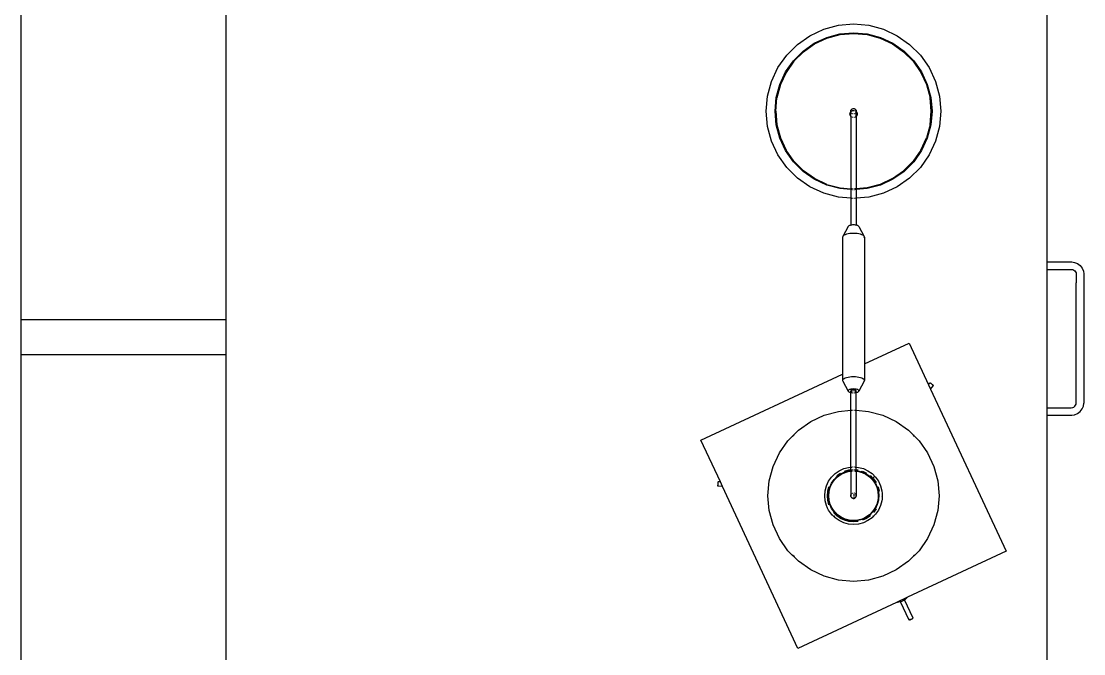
# Model space of a CAD drawing. Header units: metres. Extents: x 217 to 1422, y -179 to 129.
# Drawn here: x 1357.733 to 1358.512, y 64.23 to 64.694 of the extents above; entities that cross this region are included whole.
import ezdxf

# ---------------------------------------------------------------- set-up
doc = ezdxf.new("R2010")
doc.units = ezdxf.units.M
doc.header["$LTSCALE"] = 0.5
doc.header["$MEASUREMENT"] = 0
doc.layers.add('+1', color=255, linetype='Continuous')

# ---------------------------------------------------------------- blocks, each defined once
blk = doc.blocks.new('Chemistry Lab table pl')
at = {"layer": '+1', "transparency": 33554687}
for p, q in [((3.22259, 4.79169), (3.22288, 4.79385)), ((3.22288, 4.79385), (3.22378, 4.79604)), ((3.22378, 4.79604), (3.22521, 4.79791)), ((3.22521, 4.79791), (3.22707, 4.79935)), ((3.22707, 4.79935), (3.22924, 4.80026)), ((3.22816, 4.79243), (3.22851, 4.79328)), ((3.22851, 4.79328), (3.22907, 4.79402)), ((3.22907, 4.79402), (3.22981, 4.79458)), ((3.22924, 4.80026), (3.23139, 4.80054)), ((3.22981, 4.79458), (3.23066, 4.79494)), ((3.23066, 4.79494), (3.23175, 4.79508)), ((3.23139, 4.80054), (3.32606, 4.80054)), ((3.23175, 4.79508), (3.23783, 4.79508)), ((3.31962, 4.79503), (3.23783, 4.79503)), ((3.32571, 4.79508), (3.31962, 4.79508)), ((3.3268, 4.79494), (3.32571, 4.79508)), ((3.32821, 4.80026), (3.32606, 4.80054)), ((3.32765, 4.79458), (3.3268, 4.79494)), ((3.32838, 4.79402), (3.32765, 4.79458)), ((3.33038, 4.79935), (3.32821, 4.80026)), ((3.32894, 4.79328), (3.32838, 4.79402)), ((3.32929, 4.79243), (3.32894, 4.79328)), ((3.33225, 4.79791), (3.33038, 4.79935)), ((3.33368, 4.79604), (3.33225, 4.79791)), ((3.33458, 4.79385), (3.33368, 4.79604)), ((3.33486, 4.79169), (3.33458, 4.79385)), ((3.22259, 4.77344), (3.22259, 4.79169)), ((3.22802, 4.79133), (3.22816, 4.79243)), ((3.22802, 4.77344), (3.22802, 4.79133)), ((3.32944, 4.79133), (3.32929, 4.79243)), ((3.32944, 4.77344), (3.32944, 4.79133)), ((3.33486, 4.77344), (3.33486, 4.79169)), ((2.70136, 4.77344), (3.22259, 4.77344)), ((3.22259, 4.77344), (3.22802, 4.77344)), ((3.22802, 4.77344), (3.32944, 4.77344)), ((3.32944, 4.77344), (3.33486, 4.77344)), ((3.33486, 4.77344), (3.85609, 4.77344)), ((3.31598, 4.68823), (3.43474, 4.74361)), ((3.43474, 4.74361), (3.46848, 4.67126)), ((3.09019, 4.6918), (3.10097, 4.69469)), ((3.10097, 4.69469), (3.11208, 4.69566)), ((3.11208, 4.69566), (3.1232, 4.69469)), ((3.1232, 4.69469), (3.13397, 4.6918)), ((3.37252, 4.69066), (3.38309, 4.69349)), ((3.38309, 4.69349), (3.39399, 4.69444)), ((3.39399, 4.69444), (3.40489, 4.69349)), ((3.40489, 4.69349), (3.41546, 4.69066)), ((3.07094, 4.68069), (3.08008, 4.68709)), ((3.08008, 4.68709), (3.09019, 4.6918)), ((3.08328, 4.68154), (3.09238, 4.68579)), ((3.08357, 4.68105), (3.09258, 4.68525)), ((3.09238, 4.68579), (3.10208, 4.68839)), ((3.09258, 4.68525), (3.10218, 4.68782)), ((3.10208, 4.68839), (3.11208, 4.68926)), ((3.11208, 4.68868), (3.10218, 4.68782)), ((3.11208, 4.68926), (3.12208, 4.68839)), ((3.12198, 4.68782), (3.11208, 4.68868)), ((3.12198, 4.68782), (3.13159, 4.68525)), ((3.12208, 4.68839), (3.13178, 4.68579)), ((3.14059, 4.68105), (3.13159, 4.68525)), ((3.13178, 4.68579), (3.14088, 4.68154)), ((3.13397, 4.6918), (3.14408, 4.68709)), ((3.14408, 4.68709), (3.15322, 4.68069)), ((3.28204, 4.67241), (3.31264, 4.68667)), ((3.31131, 4.68772), (3.31129, 4.68765)), ((3.31129, 4.68765), (3.31129, 4.68762)), ((3.31129, 4.68762), (3.31132, 4.68763)), ((3.31264, 4.68667), (3.31129, 4.68762)), ((3.31137, 4.68782), (3.31131, 4.68772)), ((3.31132, 4.68763), (3.31137, 4.68767)), ((3.31145, 4.68796), (3.31137, 4.68782)), ((3.31155, 4.68813), (3.31145, 4.68796)), ((3.31167, 4.68832), (3.31155, 4.68813)), ((3.31181, 4.68853), (3.31167, 4.68832)), ((3.31168, 4.68804), (3.31182, 4.68822)), ((3.31196, 4.68876), (3.31181, 4.68853)), ((3.31212, 4.68899), (3.31196, 4.68876)), ((3.31228, 4.68921), (3.31212, 4.68899)), ((3.31244, 4.68943), (3.31228, 4.68921)), ((3.31259, 4.68963), (3.31244, 4.68943)), ((3.31273, 4.68982), (3.31259, 4.68963)), ((3.31264, 4.68667), (3.31598, 4.68823)), ((3.31285, 4.68997), (3.31273, 4.68982)), ((3.31296, 4.69009), (3.31285, 4.68997)), ((3.31286, 4.68972), (3.31296, 4.68989)), ((3.31304, 4.69018), (3.31296, 4.69009)), ((3.3131, 4.69023), (3.31304, 4.69018)), ((3.31312, 4.69024), (3.3131, 4.69023)), ((3.31313, 4.69021), (3.31312, 4.69024)), ((3.31598, 4.68823), (3.31312, 4.69024)), ((3.35363, 4.67976), (3.3626, 4.68603)), ((3.3626, 4.68603), (3.37252, 4.69066)), ((3.41546, 4.69066), (3.42538, 4.68603)), ((3.42538, 4.68603), (3.43435, 4.67976)), ((3.06306, 4.6728), (3.07094, 4.68069)), ((3.07506, 4.67579), (3.08328, 4.68154)), ((3.07543, 4.67534), (3.08357, 4.68105)), ((3.14059, 4.68105), (3.14874, 4.67534)), ((3.14088, 4.68154), (3.14911, 4.67579)), ((3.15322, 4.68069), (3.16111, 4.6728)), ((3.3459, 4.67202), (3.35363, 4.67976)), ((3.35055, 4.67636), (3.34987, 4.67578)), ((3.43435, 4.67976), (3.44208, 4.67202)), ((3.43777, 4.67601), (3.43743, 4.67636)), ((3.05666, 4.66366), (3.06306, 4.6728)), ((3.0622, 4.66046), (3.06796, 4.66869)), ((3.06796, 4.66869), (3.07506, 4.67579)), ((3.0684, 4.66832), (3.07543, 4.67534)), ((3.14874, 4.67534), (3.15577, 4.66832)), ((3.14911, 4.67579), (3.15621, 4.66869)), ((3.15621, 4.66869), (3.16197, 4.66046)), ((3.16111, 4.6728), (3.16751, 4.66366)), ((3.29731, 4.63966), (3.28204, 4.67241)), ((3.33962, 4.66305), (3.3459, 4.67202)), ((3.34987, 4.67578), (3.34929, 4.6751)), ((3.43777, 4.67601), (3.43785, 4.67601)), ((3.43811, 4.67578), (3.43785, 4.67601)), ((3.43869, 4.6751), (3.43811, 4.67578)), ((3.44208, 4.67202), (3.44836, 4.66305)), ((3.46848, 4.67126), (3.46895, 4.67087)), ((3.46848, 4.67126), (3.4722, 4.66327)), ((3.46895, 4.67087), (3.47024, 4.66938)), ((3.47024, 4.66938), (3.47042, 4.66907)), ((3.4838, 4.67531), (3.47042, 4.66907)), ((3.47042, 4.66907), (3.47123, 4.66768)), ((3.48515, 4.6724), (3.47177, 4.66617)), ((3.4838, 4.67531), (3.48379, 4.67528)), ((3.48383, 4.67529), (3.4838, 4.67531)), ((3.48387, 4.67523), (3.48383, 4.67529)), ((3.48384, 4.67509), (3.4839, 4.67494)), ((3.48394, 4.67513), (3.48387, 4.67523)), ((3.48402, 4.67499), (3.48394, 4.67513)), ((3.48411, 4.67482), (3.48402, 4.67499)), ((3.48422, 4.67462), (3.48411, 4.67482)), ((3.48433, 4.67439), (3.48422, 4.67462)), ((3.48445, 4.67415), (3.48433, 4.67439)), ((3.48457, 4.6739), (3.48445, 4.67415)), ((3.48469, 4.67365), (3.48457, 4.6739)), ((3.4848, 4.6734), (3.48469, 4.67365)), ((3.48473, 4.67309), (3.48484, 4.67289)), ((3.4849, 4.67317), (3.4848, 4.6734)), ((3.48498, 4.67296), (3.4849, 4.67317)), ((3.48493, 4.67272), (3.48501, 4.67258)), ((3.48505, 4.67277), (3.48498, 4.67296)), ((3.48511, 4.67262), (3.48505, 4.67277)), ((3.48508, 4.67248), (3.48513, 4.67242)), ((3.48514, 4.67251), (3.48511, 4.67262)), ((3.48513, 4.67242), (3.48515, 4.6724)), ((3.48516, 4.67243), (3.48514, 4.67251)), ((3.48515, 4.6724), (3.48516, 4.67243)), ((3.05194, 4.65355), (3.05666, 4.66366)), ((3.0627, 4.66017), (3.0684, 4.66832)), ((3.16147, 4.66017), (3.15577, 4.66832)), ((3.16751, 4.66366), (3.17222, 4.65355)), ((3.33499, 4.65313), (3.33962, 4.66305)), ((3.44836, 4.66305), (3.45299, 4.65313)), ((3.47123, 4.66768), (3.47177, 4.66617)), ((3.47177, 4.66617), (3.47189, 4.66583)), ((3.47189, 4.66583), (3.47221, 4.66388)), ((3.47221, 4.66388), (3.4722, 4.66327)), ((3.4722, 4.66327), (3.50594, 4.59091)), ((3.04905, 4.64277), (3.05194, 4.65355)), ((3.05796, 4.65136), (3.0622, 4.66046)), ((3.0585, 4.65116), (3.0627, 4.66017)), ((3.16147, 4.66017), (3.16567, 4.65116)), ((3.16197, 4.66046), (3.16621, 4.65136)), ((3.17222, 4.65355), (3.17511, 4.64277)), ((3.33216, 4.64256), (3.33499, 4.65313)), ((3.39431, 4.65298), (3.39427, 4.65299)), ((3.3948, 4.65271), (3.39431, 4.65298)), ((3.45299, 4.65313), (3.45582, 4.64256)), ((3.05536, 4.64166), (3.05796, 4.65136)), ((3.05592, 4.64156), (3.0585, 4.65116)), ((3.16567, 4.65116), (3.16824, 4.64156)), ((3.16621, 4.65136), (3.16881, 4.64166)), ((3.3757, 4.64222), (3.37781, 4.64524)), ((3.37781, 4.64524), (3.38041, 4.64784)), ((3.37928, 4.644), (3.38165, 4.64637)), ((3.37977, 4.64359), (3.38206, 4.64588)), ((3.38006, 4.64335), (3.3823, 4.64559)), ((3.38041, 4.64784), (3.38343, 4.64995)), ((3.38063, 4.6467), (3.38054, 4.64611)), ((3.38165, 4.64637), (3.38439, 4.64829)), ((3.38206, 4.64588), (3.38471, 4.64773)), ((3.3823, 4.64559), (3.3849, 4.64741)), ((3.38343, 4.64995), (3.38677, 4.65151)), ((3.38471, 4.64773), (3.38764, 4.6491)), ((3.3849, 4.64741), (3.38777, 4.64875)), ((3.38677, 4.65151), (3.39032, 4.65246)), ((3.38742, 4.6497), (3.39066, 4.65057)), ((3.38764, 4.6491), (3.39077, 4.64994)), ((3.38777, 4.64875), (3.39083, 4.64957)), ((3.39032, 4.65246), (3.3924, 4.65264)), ((3.39037, 4.65255), (3.39032, 4.6525)), ((3.39066, 4.65273), (3.39037, 4.65255)), ((3.39077, 4.64994), (3.39399, 4.65022)), ((3.39083, 4.64957), (3.39399, 4.64985)), ((3.3924, 4.65264), (3.3927, 4.65291)), ((3.3924, 4.65264), (3.39399, 4.65278)), ((3.39399, 4.65278), (3.3948, 4.65271)), ((3.39399, 4.65022), (3.39661, 4.64999)), ((3.39399, 4.64985), (3.39665, 4.64962)), ((3.3948, 4.65271), (3.39649, 4.65256)), ((3.39656, 4.65279), (3.39649, 4.65256)), ((3.39649, 4.65256), (3.39766, 4.65246)), ((3.39657, 4.65018), (3.39655, 4.65032)), ((3.39657, 4.65032), (3.39663, 4.65018)), ((3.39661, 4.64999), (3.39659, 4.65008)), ((3.39665, 4.64979), (3.39661, 4.64999)), ((3.39661, 4.64999), (3.3967, 4.64998)), ((3.39665, 4.64962), (3.39665, 4.64979)), ((3.39665, 4.64962), (3.3969, 4.64959)), ((3.39667, 4.65007), (3.3967, 4.64998)), ((3.3967, 4.64998), (3.39677, 4.64982)), ((3.3967, 4.64998), (3.39721, 4.64994)), ((3.39677, 4.64982), (3.3969, 4.64959)), ((3.3969, 4.64959), (3.39715, 4.64957)), ((3.39715, 4.64957), (3.40021, 4.64875)), ((3.39721, 4.64994), (3.40034, 4.6491)), ((3.39766, 4.65246), (3.40121, 4.65151)), ((3.40021, 4.64875), (3.40308, 4.64741)), ((3.40034, 4.6491), (3.40327, 4.64773)), ((3.40121, 4.65151), (3.40455, 4.64995)), ((3.40308, 4.64741), (3.40568, 4.64559)), ((3.40327, 4.64773), (3.40592, 4.64588)), ((3.40359, 4.64829), (3.40633, 4.64637)), ((3.40455, 4.64995), (3.40757, 4.64784)), ((3.40568, 4.64559), (3.40792, 4.64335)), ((3.40592, 4.64588), (3.40821, 4.64359)), ((3.40757, 4.64784), (3.41017, 4.64524)), ((3.40881, 4.6458), (3.4093, 4.64572)), ((3.4093, 4.64572), (3.40938, 4.64573)), ((3.41017, 4.64524), (3.41228, 4.64222)), ((3.04808, 4.63166), (3.04905, 4.64277)), ((3.05448, 4.63166), (3.05536, 4.64166)), ((3.05506, 4.63166), (3.05592, 4.64156)), ((3.16824, 4.64156), (3.16893, 4.63366)), ((3.16881, 4.64166), (3.16951, 4.63366)), ((3.17511, 4.64277), (3.17591, 4.63366)), ((3.19658, 4.6356), (3.20386, 4.63954)), ((3.20258, 4.63779), (3.20224, 4.6368)), ((3.20297, 4.63859), (3.20258, 4.63779)), ((3.2034, 4.63918), (3.20297, 4.63859)), ((3.20386, 4.63954), (3.2034, 4.63918)), ((3.20434, 4.63966), (3.20386, 4.63954)), ((3.20481, 4.63954), (3.20434, 4.63966)), ((3.20434, 4.63966), (3.29731, 4.63966)), ((3.29731, 4.63966), (3.30958, 4.63966)), ((3.29737, 4.63954), (3.29731, 4.63966)), ((3.30783, 4.63779), (3.30749, 4.6368)), ((3.30822, 4.63859), (3.30783, 4.63779)), ((3.30865, 4.63918), (3.30822, 4.63859)), ((3.30911, 4.63954), (3.30865, 4.63918)), ((3.30958, 4.63966), (3.30911, 4.63954)), ((3.31006, 4.63954), (3.30958, 4.63966)), ((3.31006, 4.63954), (3.31734, 4.6356)), ((3.33138, 4.63366), (3.33216, 4.64256)), ((3.37319, 4.63533), (3.37414, 4.63888)), ((3.37414, 4.63888), (3.3757, 4.64222)), ((3.37571, 4.63488), (3.37639, 4.6374)), ((3.37595, 4.63823), (3.37736, 4.64126)), ((3.37598, 4.63801), (3.37604, 4.63792)), ((3.37609, 4.63782), (3.37624, 4.63758)), ((3.37632, 4.63747), (3.37639, 4.6374)), ((3.37639, 4.6374), (3.37655, 4.63801)), ((3.37639, 4.6374), (3.37668, 4.63706)), ((3.37655, 4.63801), (3.37792, 4.64094)), ((3.37668, 4.63706), (3.3769, 4.63788)), ((3.3769, 4.63788), (3.37824, 4.64076)), ((3.37792, 4.64094), (3.37977, 4.64359)), ((3.37824, 4.64076), (3.38006, 4.64335)), ((3.40792, 4.64335), (3.40974, 4.64076)), ((3.40821, 4.64359), (3.41006, 4.64094)), ((3.4087, 4.644), (3.41062, 4.64126)), ((3.40974, 4.64076), (3.41108, 4.63788)), ((3.41006, 4.64094), (3.41143, 4.63801)), ((3.41062, 4.64126), (3.41203, 4.63823)), ((3.41108, 4.63788), (3.4119, 4.63482)), ((3.41143, 4.63801), (3.41227, 4.63488)), ((3.41226, 4.64165), (3.41237, 4.64154)), ((3.41228, 4.64222), (3.41384, 4.63888)), ((3.41384, 4.63888), (3.41479, 4.63533)), ((3.45582, 4.64256), (3.45677, 4.63166)), ((3.04905, 4.62055), (3.04808, 4.63166)), ((3.05536, 4.62166), (3.05448, 4.63166)), ((3.05592, 4.62176), (3.05506, 4.63166)), ((3.11008, 4.63166), (3.11011, 4.63201)), ((3.11011, 4.63131), (3.11008, 4.63166)), ((3.11011, 4.63201), (3.1102, 4.63235)), ((3.1102, 4.63098), (3.11011, 4.63131)), ((3.1102, 4.63235), (3.11035, 4.63266)), ((3.11035, 4.63066), (3.1102, 4.63098)), ((3.11035, 4.63266), (3.11055, 4.63295)), ((3.11055, 4.63038), (3.11035, 4.63066)), ((3.11055, 4.63295), (3.1108, 4.63319)), ((3.1108, 4.63013), (3.11055, 4.63038)), ((3.1108, 4.63319), (3.11108, 4.63339)), ((3.11108, 4.62993), (3.1108, 4.63013)), ((3.11108, 4.63339), (3.1114, 4.63354)), ((3.1114, 4.62978), (3.11108, 4.62993)), ((3.1114, 4.63354), (3.11174, 4.63363)), ((3.11174, 4.62969), (3.1114, 4.62978)), ((3.11142, 4.63166), (3.11146, 4.63198)), ((3.11146, 4.63201), (3.11151, 4.63235)), ((3.11151, 4.63097), (3.11146, 4.63131)), ((3.11177, 4.63033), (3.11151, 4.63097)), ((3.11174, 4.63363), (3.11208, 4.63366)), ((3.11208, 4.62966), (3.11174, 4.62969)), ((3.11175, 4.63295), (3.11177, 4.63299)), ((3.11177, 4.63299), (3.11208, 4.63339)), ((3.1122, 4.62978), (3.11177, 4.63033)), ((3.11208, 4.63366), (3.11216, 4.63366)), ((3.11208, 4.62966), (3.11216, 4.62966)), ((3.11216, 4.63366), (3.11232, 4.63364)), ((3.11216, 4.62966), (3.11232, 4.62968)), ((3.1122, 4.63355), (3.11232, 4.63364)), ((3.11232, 4.62968), (3.1122, 4.62978)), ((3.11232, 4.63364), (3.11238, 4.63366)), ((3.11232, 4.62968), (3.11238, 4.62966)), ((3.11238, 4.63366), (3.11275, 4.63397)), ((3.11238, 4.63366), (3.11243, 4.63363)), ((3.11238, 4.62966), (3.11243, 4.62969)), ((3.11275, 4.62935), (3.11238, 4.62966)), ((3.11243, 4.63363), (3.11276, 4.63366)), ((3.11243, 4.63363), (3.11277, 4.63354)), ((3.11277, 4.62978), (3.11243, 4.62969)), ((3.11243, 4.62969), (3.11276, 4.62966)), ((3.11275, 4.63397), (3.11339, 4.63424)), ((3.11582, 4.63366), (3.11276, 4.63366)), ((3.11582, 4.62966), (3.11276, 4.62966)), ((3.11308, 4.62993), (3.11277, 4.62978)), ((3.11308, 4.63339), (3.11337, 4.63319)), ((3.11337, 4.63319), (3.11361, 4.63295)), ((3.11361, 4.63038), (3.11337, 4.63013)), ((3.11339, 4.63424), (3.11408, 4.63433)), ((3.11396, 4.63235), (3.11405, 4.63201)), ((3.11405, 4.63131), (3.11396, 4.63098)), ((3.11408, 4.63433), (3.11477, 4.63424)), ((3.11477, 4.63424), (3.11542, 4.63397)), ((3.11542, 4.63397), (3.11582, 4.63366)), ((3.11582, 4.62966), (3.11542, 4.62935)), ((3.11582, 4.63366), (3.11597, 4.63355)), ((3.11582, 4.63366), (3.16893, 4.63366)), ((3.11597, 4.62978), (3.11582, 4.62966)), ((3.11582, 4.62966), (3.16893, 4.62966)), ((3.11609, 4.62993), (3.11597, 4.62978)), ((3.11609, 4.63339), (3.11639, 4.63299)), ((3.11639, 4.63033), (3.11624, 4.63013)), ((3.11639, 4.63299), (3.11641, 4.63295)), ((3.11641, 4.63038), (3.11639, 4.63033)), ((3.11666, 4.63235), (3.1167, 4.63201)), ((3.1167, 4.63131), (3.11666, 4.63098)), ((3.16824, 4.62176), (3.16893, 4.62966)), ((3.16951, 4.62966), (3.16881, 4.62166)), ((3.16893, 4.63366), (3.16894, 4.63354)), ((3.16893, 4.63366), (3.16951, 4.63366)), ((3.16896, 4.62993), (3.16893, 4.62966)), ((3.16893, 4.62966), (3.16951, 4.62966)), ((3.16896, 4.63339), (3.16899, 4.63295)), ((3.16899, 4.63038), (3.16897, 4.63013)), ((3.16905, 4.63235), (3.16908, 4.63201)), ((3.16908, 4.63131), (3.16905, 4.63098)), ((3.16951, 4.63366), (3.16952, 4.63354)), ((3.16951, 4.63366), (3.17591, 4.63366)), ((3.16953, 4.62993), (3.16951, 4.62966)), ((3.16951, 4.62966), (3.17591, 4.62966)), ((3.16953, 4.63339), (3.16957, 4.63295)), ((3.16957, 4.63038), (3.16955, 4.63013)), ((3.16962, 4.63235), (3.16965, 4.63201)), ((3.16965, 4.63131), (3.16962, 4.63098)), ((3.17591, 4.62966), (3.17511, 4.62055)), ((3.17591, 4.63366), (3.17592, 4.63354)), ((3.17591, 4.63366), (3.19564, 4.63366)), ((3.17593, 4.62993), (3.17591, 4.62966)), ((3.17591, 4.62966), (3.19564, 4.62966)), ((3.17593, 4.63339), (3.17597, 4.63295)), ((3.17597, 4.63038), (3.17595, 4.63013)), ((3.17602, 4.63235), (3.17605, 4.63201)), ((3.17605, 4.63131), (3.17602, 4.63098)), ((3.19547, 4.63236), (3.19545, 4.63166)), ((3.19545, 4.63166), (3.19547, 4.63097)), ((3.19554, 4.63303), (3.19547, 4.63236)), ((3.19547, 4.63097), (3.19554, 4.63029)), ((3.19564, 4.63366), (3.19554, 4.63303)), ((3.19554, 4.63029), (3.19564, 4.62966)), ((3.19577, 4.63423), (3.19564, 4.63366)), ((3.19564, 4.62966), (3.19577, 4.62909)), ((3.19594, 4.63473), (3.19577, 4.63423)), ((3.19614, 4.63513), (3.19594, 4.63473)), ((3.19635, 4.63542), (3.19614, 4.63513)), ((3.19658, 4.6356), (3.19635, 4.63542)), ((3.20164, 4.63305), (3.2016, 4.63166)), ((3.2016, 4.63166), (3.20164, 4.63027)), ((3.20177, 4.6344), (3.20164, 4.63305)), ((3.20164, 4.63027), (3.20177, 4.62892)), ((3.20197, 4.63566), (3.20177, 4.6344)), ((3.20224, 4.6368), (3.20197, 4.63566)), ((3.30689, 4.63305), (3.30685, 4.63166)), ((3.30685, 4.63166), (3.30689, 4.63027)), ((3.30701, 4.6344), (3.30689, 4.63305)), ((3.30689, 4.63027), (3.30701, 4.62892)), ((3.30721, 4.63566), (3.30701, 4.6344)), ((3.30749, 4.6368), (3.30721, 4.63566)), ((3.31575, 4.63236), (3.31573, 4.63166)), ((3.31573, 4.63166), (3.31575, 4.63097)), ((3.31582, 4.63303), (3.31575, 4.63236)), ((3.31575, 4.63097), (3.31582, 4.63029)), ((3.31592, 4.63366), (3.31582, 4.63303)), ((3.31582, 4.63029), (3.31592, 4.62966)), ((3.31605, 4.63423), (3.31592, 4.63366)), ((3.31592, 4.62966), (3.31605, 4.62909)), ((3.31622, 4.63473), (3.31605, 4.63423)), ((3.31642, 4.63513), (3.31622, 4.63473)), ((3.31663, 4.63542), (3.31642, 4.63513)), ((3.31642, 4.63166), (3.31643, 4.63201)), ((3.31643, 4.63131), (3.31642, 4.63166)), ((3.31646, 4.63235), (3.31643, 4.63201)), ((3.31643, 4.63131), (3.31646, 4.63098)), ((3.31646, 4.63235), (3.31651, 4.63266)), ((3.31651, 4.63066), (3.31646, 4.63098)), ((3.31651, 4.63266), (3.31658, 4.63295)), ((3.31658, 4.63038), (3.31651, 4.63066)), ((3.31666, 4.63319), (3.31658, 4.63295)), ((3.31658, 4.63038), (3.31666, 4.63013)), ((3.31686, 4.6356), (3.31663, 4.63542)), ((3.31676, 4.63339), (3.31666, 4.63319)), ((3.31676, 4.62993), (3.31666, 4.63013)), ((3.31676, 4.63339), (3.31687, 4.63354)), ((3.31676, 4.62993), (3.31687, 4.62978)), ((3.3171, 4.63566), (3.31686, 4.6356)), ((3.31698, 4.63363), (3.31687, 4.63354)), ((3.31687, 4.62978), (3.31698, 4.62969)), ((3.3171, 4.63366), (3.31698, 4.63363)), ((3.31698, 4.62969), (3.3171, 4.62966)), ((3.31734, 4.6356), (3.3171, 4.63566)), ((3.31722, 4.63363), (3.3171, 4.63366)), ((3.3171, 4.62966), (3.31722, 4.62969)), ((3.31829, 4.63366), (3.31722, 4.63363)), ((3.31734, 4.63354), (3.31722, 4.63363)), ((3.31722, 4.62969), (3.31734, 4.62978)), ((3.31829, 4.62966), (3.31722, 4.62969)), ((3.31757, 4.63542), (3.31734, 4.6356)), ((3.31734, 4.62978), (3.31744, 4.62993)), ((3.31754, 4.63319), (3.31744, 4.63339)), ((3.31763, 4.63295), (3.31754, 4.63319)), ((3.31754, 4.63013), (3.31763, 4.63038)), ((3.31779, 4.63513), (3.31757, 4.63542)), ((3.31778, 4.63201), (3.31774, 4.63235)), ((3.31774, 4.63098), (3.31778, 4.63131)), ((3.31798, 4.63473), (3.31779, 4.63513)), ((3.31815, 4.63423), (3.31798, 4.63473)), ((3.31829, 4.63366), (3.31815, 4.63423)), ((3.31815, 4.62909), (3.31829, 4.62966)), ((3.31831, 4.63354), (3.31829, 4.63366)), ((3.33138, 4.63366), (3.31829, 4.63366)), ((3.31829, 4.62966), (3.31833, 4.62993)), ((3.33138, 4.62966), (3.31829, 4.62966)), ((3.31839, 4.63303), (3.31833, 4.63339)), ((3.31836, 4.63013), (3.31839, 4.63029)), ((3.31839, 4.63295), (3.31839, 4.63303)), ((3.31839, 4.63029), (3.31839, 4.63038)), ((3.31846, 4.63201), (3.31845, 4.63235)), ((3.31845, 4.63098), (3.31846, 4.63131)), ((3.33124, 4.63201), (3.33127, 4.63235)), ((3.33127, 4.63098), (3.33124, 4.63131)), ((3.33132, 4.63295), (3.33136, 4.63339)), ((3.33134, 4.63013), (3.33132, 4.63038)), ((3.33138, 4.62966), (3.33136, 4.62993)), ((3.33137, 4.63354), (3.33138, 4.63366)), ((3.37305, 4.63366), (3.33138, 4.63366)), ((3.33216, 4.62076), (3.33138, 4.62966)), ((3.37305, 4.62966), (3.33138, 4.62966)), ((3.3729, 4.63201), (3.37293, 4.63235)), ((3.37293, 4.63098), (3.3729, 4.63131)), ((3.37298, 4.63295), (3.37302, 4.63339)), ((3.373, 4.63013), (3.37298, 4.63038)), ((3.37305, 4.62966), (3.37302, 4.62993)), ((3.37303, 4.63354), (3.37305, 4.63366)), ((3.37305, 4.63366), (3.37319, 4.63533)), ((3.37497, 4.63366), (3.37305, 4.63366)), ((3.37319, 4.62799), (3.37305, 4.62966)), ((3.37497, 4.62966), (3.37305, 4.62966)), ((3.37328, 4.63397), (3.37333, 4.63399)), ((3.37333, 4.63392), (3.37328, 4.63391)), ((3.37482, 4.63201), (3.37485, 4.63235)), ((3.37485, 4.63098), (3.37482, 4.63131)), ((3.3749, 4.63295), (3.37494, 4.63339)), ((3.37492, 4.63013), (3.3749, 4.63038)), ((3.37497, 4.62966), (3.37494, 4.62993)), ((3.37495, 4.63354), (3.37497, 4.63366)), ((3.37497, 4.63366), (3.37508, 4.635)), ((3.37561, 4.63366), (3.37497, 4.63366)), ((3.37508, 4.62833), (3.37497, 4.62966)), ((3.37561, 4.62966), (3.37497, 4.62966)), ((3.37546, 4.63201), (3.37549, 4.63235)), ((3.37549, 4.63098), (3.37546, 4.63131)), ((3.37554, 4.63295), (3.37558, 4.63339)), ((3.37556, 4.63013), (3.37554, 4.63038)), ((3.37561, 4.62966), (3.37558, 4.62993)), ((3.37559, 4.63354), (3.37561, 4.63366)), ((3.37561, 4.63366), (3.37571, 4.63488)), ((3.37598, 4.63366), (3.37561, 4.63366)), ((3.37571, 4.62844), (3.37561, 4.62966)), ((3.37598, 4.62966), (3.37561, 4.62966)), ((3.37583, 4.63201), (3.37586, 4.63235)), ((3.37586, 4.63098), (3.37583, 4.63131)), ((3.37591, 4.63295), (3.37595, 4.63339)), ((3.37594, 4.63013), (3.37591, 4.63038)), ((3.37598, 4.62966), (3.37595, 4.62993)), ((3.37597, 4.63354), (3.37598, 4.63366)), ((3.37598, 4.63366), (3.37608, 4.63482)), ((3.37598, 4.63366), (3.39339, 4.63366)), ((3.37608, 4.6285), (3.37598, 4.62966)), ((3.37598, 4.62966), (3.39339, 4.62966)), ((3.37608, 4.63482), (3.37668, 4.63706)), ((3.39211, 4.63235), (3.39202, 4.63201)), ((3.39211, 4.63098), (3.39202, 4.63131)), ((3.3927, 4.63319), (3.39246, 4.63295)), ((3.39246, 4.63038), (3.3927, 4.63013)), ((3.39299, 4.63339), (3.3927, 4.63319)), ((3.39324, 4.63208), (3.39287, 4.63201)), ((3.39331, 4.62978), (3.39299, 4.62993)), ((3.39393, 4.6321), (3.39324, 4.63208)), ((3.39331, 4.63354), (3.39356, 4.63361)), ((3.39331, 4.62978), (3.39356, 4.62971)), ((3.39356, 4.63361), (3.39339, 4.63366)), ((3.39356, 4.62971), (3.39339, 4.62966)), ((3.39364, 4.63363), (3.39356, 4.63361)), ((3.39364, 4.62969), (3.39356, 4.62971)), ((3.39364, 4.63363), (3.39373, 4.63364)), ((3.39364, 4.62969), (3.39373, 4.62968)), ((3.39384, 4.63366), (3.39373, 4.63364)), ((3.39384, 4.62966), (3.39373, 4.62968)), ((3.3939, 4.63365), (3.39384, 4.63366)), ((3.3939, 4.62967), (3.39384, 4.62966)), ((3.39399, 4.63366), (3.3939, 4.63365)), ((3.39399, 4.62966), (3.3939, 4.62967)), ((3.3945, 4.63201), (3.39393, 4.6321)), ((3.39399, 4.63366), (3.39434, 4.63363)), ((3.39399, 4.62966), (3.39434, 4.62969)), ((3.39467, 4.63354), (3.39434, 4.63363)), ((3.39467, 4.62978), (3.39434, 4.62969)), ((3.39499, 4.63339), (3.39467, 4.63354)), ((3.39467, 4.62978), (3.39499, 4.62993)), ((3.39499, 4.63339), (3.39525, 4.63321)), ((3.39499, 4.62993), (3.39528, 4.63013)), ((3.39525, 4.63321), (3.39531, 4.63295)), ((3.39525, 4.63321), (3.39528, 4.63319)), ((3.39528, 4.63319), (3.39552, 4.63295)), ((3.39546, 4.63166), (3.39528, 4.63176)), ((3.39528, 4.63013), (3.39552, 4.63038)), ((3.3955, 4.63235), (3.39559, 4.63211)), ((3.39552, 4.63295), (3.39572, 4.63266)), ((3.39552, 4.63038), (3.39572, 4.63066)), ((3.39559, 4.63211), (3.39595, 4.63152)), ((3.39587, 4.63235), (3.39572, 4.63266)), ((3.39587, 4.63098), (3.39572, 4.63066)), ((3.39587, 4.63144), (3.3958, 4.63147)), ((3.39587, 4.63235), (3.39596, 4.63201)), ((3.39596, 4.63136), (3.39587, 4.63144)), ((3.39587, 4.63098), (3.39596, 4.63131)), ((3.39598, 4.63157), (3.39595, 4.63152)), ((3.39595, 4.63152), (3.39598, 4.6315)), ((3.39599, 4.63166), (3.39596, 4.63201)), ((3.39596, 4.63136), (3.39598, 4.6315)), ((3.39596, 4.63131), (3.39596, 4.63136)), ((3.39598, 4.63157), (3.39599, 4.63166)), ((3.4119, 4.63482), (3.41218, 4.63166)), ((3.41218, 4.63166), (3.4119, 4.6285)), ((3.41227, 4.63488), (3.41255, 4.63166)), ((3.41255, 4.63166), (3.41227, 4.62844)), ((3.4129, 4.635), (3.41319, 4.63166)), ((3.41319, 4.63166), (3.4129, 4.62833)), ((3.41479, 4.63533), (3.41511, 4.63166)), ((3.41511, 4.63166), (3.41479, 4.62799)), ((3.45677, 4.63166), (3.45582, 4.62076)), ((3.11339, 4.62909), (3.11275, 4.62935)), ((3.11408, 4.62899), (3.11339, 4.62909)), ((3.11477, 4.62909), (3.11408, 4.62899)), ((3.11542, 4.62935), (3.11477, 4.62909)), ((3.19577, 4.62909), (3.19594, 4.6286)), ((3.19594, 4.6286), (3.19614, 4.6282)), ((3.19614, 4.6282), (3.19635, 4.6279)), ((3.19635, 4.6279), (3.19658, 4.62772)), ((3.19658, 4.62772), (3.20386, 4.62378)), ((3.20177, 4.62892), (3.20197, 4.62766)), ((3.20197, 4.62766), (3.20224, 4.62652)), ((3.20224, 4.62652), (3.20258, 4.62553)), ((3.20258, 4.62553), (3.20297, 4.62473)), ((3.20297, 4.62473), (3.2034, 4.62414)), ((3.2034, 4.62414), (3.20386, 4.62378)), ((3.20386, 4.62378), (3.20434, 4.62366)), ((3.20434, 4.62366), (3.30477, 4.62366)), ((3.35324, 4.51971), (3.30477, 4.62366)), ((3.30477, 4.62366), (3.30958, 4.62366)), ((3.30701, 4.62892), (3.30721, 4.62766)), ((3.30721, 4.62766), (3.30749, 4.62652)), ((3.30749, 4.62652), (3.30783, 4.62553)), ((3.30783, 4.62553), (3.30822, 4.62473)), ((3.30822, 4.62473), (3.30865, 4.62414)), ((3.30865, 4.62414), (3.30911, 4.62378)), ((3.30911, 4.62378), (3.30958, 4.62366)), ((3.30958, 4.62366), (3.31006, 4.62378)), ((3.31006, 4.62378), (3.31734, 4.62772)), ((3.31605, 4.62909), (3.31622, 4.6286)), ((3.31622, 4.6286), (3.31642, 4.6282)), ((3.31642, 4.6282), (3.31663, 4.6279)), ((3.31663, 4.6279), (3.31686, 4.62772)), ((3.31686, 4.62772), (3.3171, 4.62766)), ((3.3171, 4.62766), (3.31734, 4.62772)), ((3.31734, 4.62772), (3.31757, 4.6279)), ((3.31757, 4.6279), (3.31779, 4.6282)), ((3.31779, 4.6282), (3.31798, 4.6286)), ((3.31798, 4.6286), (3.31815, 4.62909)), ((3.37414, 4.62444), (3.37319, 4.62799)), ((3.3757, 4.6211), (3.37414, 4.62444)), ((3.37595, 4.62509), (3.37508, 4.62833)), ((3.37655, 4.62531), (3.37571, 4.62844)), ((3.3769, 4.62544), (3.37608, 4.6285)), ((3.37792, 4.62238), (3.37655, 4.62531)), ((3.37824, 4.62257), (3.3769, 4.62544)), ((3.37928, 4.61932), (3.37736, 4.62206)), ((3.37977, 4.61973), (3.37792, 4.62238)), ((3.38006, 4.61997), (3.37824, 4.62257)), ((3.40974, 4.62257), (3.40792, 4.61997)), ((3.41006, 4.62238), (3.40821, 4.61973)), ((3.41062, 4.62206), (3.4087, 4.61932)), ((3.41108, 4.62544), (3.40974, 4.62257)), ((3.41143, 4.62531), (3.41006, 4.62238)), ((3.41203, 4.62509), (3.41062, 4.62206)), ((3.4119, 4.6285), (3.41108, 4.62544)), ((3.41227, 4.62844), (3.41143, 4.62531)), ((3.4129, 4.62833), (3.41203, 4.62509)), ((3.41384, 4.62444), (3.41228, 4.6211)), ((3.41479, 4.62799), (3.41384, 4.62444)), ((3.05194, 4.60977), (3.04905, 4.62055)), ((3.05796, 4.61196), (3.05536, 4.62166)), ((3.0585, 4.61216), (3.05592, 4.62176)), ((3.16567, 4.61216), (3.16824, 4.62176)), ((3.16881, 4.62166), (3.16621, 4.61196)), ((3.17511, 4.62055), (3.17222, 4.60977)), ((3.33499, 4.61019), (3.33216, 4.62076)), ((3.37781, 4.61809), (3.3757, 4.6211)), ((3.38041, 4.61548), (3.37781, 4.61809)), ((3.38206, 4.61744), (3.37977, 4.61973)), ((3.3823, 4.61773), (3.38006, 4.61997)), ((3.38343, 4.61337), (3.38041, 4.61548)), ((3.38471, 4.61559), (3.38206, 4.61744)), ((3.3849, 4.61591), (3.3823, 4.61773)), ((3.38444, 4.61512), (3.38446, 4.61509)), ((3.38764, 4.61422), (3.38471, 4.61559)), ((3.38777, 4.61457), (3.3849, 4.61591)), ((3.39077, 4.61338), (3.38764, 4.61422)), ((3.39083, 4.61375), (3.38777, 4.61457)), ((3.40021, 4.61457), (3.39715, 4.61375)), ((3.40034, 4.61422), (3.39721, 4.61338)), ((3.40308, 4.61591), (3.40021, 4.61457)), ((3.40327, 4.61559), (3.40034, 4.61422)), ((3.40568, 4.61773), (3.40308, 4.61591)), ((3.40592, 4.61744), (3.40327, 4.61559)), ((3.40757, 4.61548), (3.40455, 4.61337)), ((3.40715, 4.6192), (3.40568, 4.61773)), ((3.40753, 4.61902), (3.40592, 4.61744)), ((3.40806, 4.61868), (3.40633, 4.61695)), ((3.40792, 4.61997), (3.40715, 4.6192)), ((3.40753, 4.61902), (3.40715, 4.6192)), ((3.40821, 4.61973), (3.40753, 4.61902)), ((3.40927, 4.61719), (3.40757, 4.61548)), ((3.40768, 4.61895), (3.40759, 4.61899)), ((3.40806, 4.61868), (3.40768, 4.61895)), ((3.40784, 4.6155), (3.40771, 4.61531)), ((3.40832, 4.616), (3.40784, 4.6155)), ((3.4087, 4.61932), (3.40806, 4.61868)), ((3.40864, 4.61623), (3.40832, 4.616)), ((3.40899, 4.6177), (3.40876, 4.61803)), ((3.40927, 4.61719), (3.40916, 4.61744)), ((3.41017, 4.61809), (3.40927, 4.61719)), ((3.40938, 4.61696), (3.40927, 4.61719)), ((3.41228, 4.6211), (3.41017, 4.61809)), ((3.45582, 4.62076), (3.45299, 4.61019)), ((3.05666, 4.59966), (3.05194, 4.60977)), ((3.0622, 4.60286), (3.05796, 4.61196)), ((3.0627, 4.60315), (3.0585, 4.61216)), ((3.16567, 4.61216), (3.16147, 4.60315)), ((3.16621, 4.61196), (3.16197, 4.60286)), ((3.17222, 4.60977), (3.16751, 4.59966)), ((3.33962, 4.60027), (3.33499, 4.61019)), ((3.38677, 4.61181), (3.38343, 4.61337)), ((3.39032, 4.61086), (3.38677, 4.61181)), ((3.39066, 4.61275), (3.38742, 4.61362)), ((3.39399, 4.61054), (3.39032, 4.61086)), ((3.39399, 4.61246), (3.39066, 4.61275)), ((3.39399, 4.6131), (3.39077, 4.61338)), ((3.39399, 4.61347), (3.39083, 4.61375)), ((3.39715, 4.61375), (3.39399, 4.61347)), ((3.39721, 4.61338), (3.39399, 4.6131)), ((3.39732, 4.61275), (3.39399, 4.61246)), ((3.39766, 4.61086), (3.39399, 4.61054)), ((3.40056, 4.61362), (3.39732, 4.61275)), ((3.40121, 4.61181), (3.39766, 4.61086)), ((3.403, 4.61265), (3.40121, 4.61181)), ((3.40455, 4.61337), (3.403, 4.61265)), ((3.403, 4.61265), (3.40316, 4.61249)), ((3.40316, 4.61249), (3.40318, 4.61247)), ((3.45299, 4.61019), (3.44836, 4.60027)), ((3.06306, 4.59052), (3.05666, 4.59966)), ((3.06796, 4.59464), (3.0622, 4.60286)), ((3.0684, 4.59501), (3.0627, 4.60315)), ((3.16147, 4.60315), (3.15577, 4.59501)), ((3.16197, 4.60286), (3.15621, 4.59464)), ((3.16751, 4.59966), (3.16111, 4.59052)), ((3.3459, 4.59131), (3.33962, 4.60027)), ((3.44836, 4.60027), (3.44208, 4.59131)), ((3.07506, 4.58754), (3.06796, 4.59464)), ((3.07543, 4.58798), (3.0684, 4.59501)), ((3.15577, 4.59501), (3.14874, 4.58798)), ((3.15621, 4.59464), (3.14911, 4.58754)), ((3.35363, 4.58357), (3.3459, 4.59131)), ((3.50594, 4.59091), (3.38719, 4.53554)), ((3.44208, 4.59131), (3.43435, 4.58357)), ((3.07094, 4.58263), (3.06306, 4.59052)), ((3.08328, 4.58178), (3.07506, 4.58754)), ((3.07543, 4.58798), (3.08357, 4.58228)), ((3.14874, 4.58798), (3.14059, 4.58228)), ((3.14911, 4.58754), (3.14088, 4.58178)), ((3.16111, 4.59052), (3.15322, 4.58263)), ((3.34929, 4.58822), (3.34987, 4.58754)), ((3.34987, 4.58754), (3.35055, 4.58697)), ((3.3626, 4.57729), (3.35363, 4.58357)), ((3.43435, 4.58357), (3.42538, 4.57729)), ((3.43743, 4.58697), (3.43811, 4.58754)), ((3.43811, 4.58754), (3.43869, 4.58822)), ((3.08008, 4.57624), (3.07094, 4.58263)), ((3.09019, 4.57152), (3.08008, 4.57624)), ((3.09238, 4.57753), (3.08328, 4.58178)), ((3.08357, 4.58228), (3.09258, 4.57808)), ((3.10208, 4.57494), (3.09238, 4.57753)), ((3.09258, 4.57808), (3.10218, 4.5755)), ((3.11208, 4.57464), (3.10218, 4.5755)), ((3.11208, 4.57464), (3.12198, 4.5755)), ((3.12198, 4.5755), (3.13159, 4.57808)), ((3.13178, 4.57753), (3.12208, 4.57494)), ((3.13159, 4.57808), (3.14059, 4.58228)), ((3.14088, 4.58178), (3.13178, 4.57753)), ((3.14408, 4.57624), (3.13397, 4.57152)), ((3.15322, 4.58263), (3.14408, 4.57624)), ((3.37252, 4.57266), (3.3626, 4.57729)), ((3.42538, 4.57729), (3.41546, 4.57266)), ((3.10097, 4.56863), (3.09019, 4.57152)), ((3.11208, 4.56766), (3.10097, 4.56863)), ((3.11208, 4.57406), (3.10208, 4.57494)), ((3.12208, 4.57494), (3.11208, 4.57406)), ((3.1232, 4.56863), (3.11208, 4.56766)), ((3.13397, 4.57152), (3.1232, 4.56863)), ((3.38309, 4.56983), (3.37252, 4.57266)), ((3.39399, 4.56888), (3.38309, 4.56983)), ((3.40489, 4.56983), (3.39399, 4.56888)), ((3.41546, 4.57266), (3.40489, 4.56983)), ((3.38384, 4.53398), (3.35324, 4.51971)), ((3.38384, 4.53398), (3.38369, 4.53234)), ((3.38369, 4.53234), (3.38372, 4.53232)), ((3.38372, 4.53232), (3.38379, 4.5323)), ((3.38391, 4.53237), (3.38379, 4.53237)), ((3.38379, 4.5323), (3.3839, 4.53227)), ((3.38719, 4.53554), (3.38384, 4.53398)), ((3.3839, 4.53227), (3.38406, 4.53224)), ((3.38407, 4.53238), (3.38391, 4.53237)), ((3.38406, 4.53224), (3.38426, 4.53221)), ((3.38426, 4.53221), (3.38448, 4.53218)), ((3.3845, 4.53236), (3.38427, 4.53237)), ((3.38448, 4.53218), (3.38474, 4.53215)), ((3.38474, 4.53215), (3.385, 4.53212)), ((3.385, 4.53212), (3.38528, 4.5321)), ((3.38528, 4.5321), (3.38556, 4.53207)), ((3.38556, 4.53207), (3.38583, 4.53206)), ((3.38583, 4.53206), (3.38608, 4.53204)), ((3.38608, 4.53204), (3.38631, 4.53203)), ((3.38631, 4.53203), (3.3865, 4.53203)), ((3.38652, 4.53216), (3.38632, 4.53219)), ((3.3865, 4.53203), (3.38666, 4.53203)), ((3.38666, 4.53203), (3.38678, 4.53203)), ((3.38678, 4.53203), (3.38686, 4.53205)), ((3.38686, 4.53208), (3.38679, 4.53211)), ((3.38688, 4.53206), (3.38686, 4.53208)), ((3.38686, 4.53205), (3.38688, 4.53206)), ((3.38719, 4.53554), (3.38688, 4.53206)), ((2.58548, 4.17115), (3.2648, 4.17115)), ((3.2648, 4.17115), (3.29061, 4.17115)), ((3.2648, 4.02115), (3.2648, 4.17115)), ((3.29061, 4.17115), (3.29061, 4.02115)), ((3.29061, 4.17115), (4.1917, 4.17115)), ((3.2648, 4.02115), (2.3637, 4.02115)), ((3.29061, 4.02115), (3.2648, 4.02115)), ((4.1917, 4.02115), (3.29061, 4.02115))]:
    blk.add_line(p, q, dxfattribs=at)
blk = doc.blocks.new('PLAN FF')
at = {"layer": '+1', "transparency": 33554687, "rotation": 269.9999999999999}
blk.add_blockref('Chemistry Lab table pl', (1353.7115, 67.73995), dxfattribs=at)

msp = doc.modelspace()

# ---------------------------------------------------------------- block references
at = {"transparency": 33554687}
msp.add_blockref('PLAN FF', (0, 0), dxfattribs=at)

doc.saveas('drawing.dxf')
